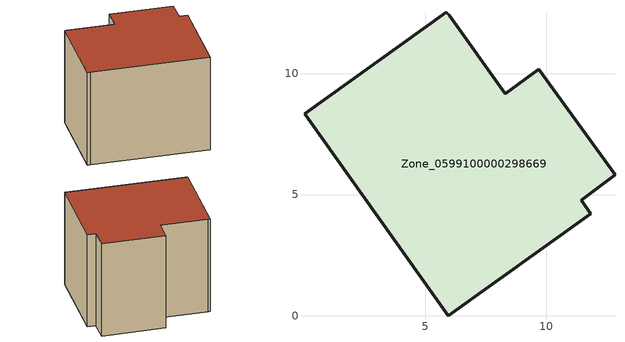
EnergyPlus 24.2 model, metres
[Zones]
Zone_0599100000298669
 floor ground (C_G): 5.87,12.53 5.98,12.42 8.3,9.17 9.69,10.18 12.84,5.81 11.45,4.76 11.84,4.2 5.96,0 0.16,8.14 0.01,8.34 z0
 wall outside (C_F): 11.45,4.76 12.84,5.81 9.69,10.18 8.3,9.17 5.98,12.42 5.87,12.53 0.01,8.34 0.16,8.14 5.96,0 11.84,4.2 11.45,4.76 z0:8.54
 roof outside (C_R): 5.98,12.42 5.87,12.53 0.01,8.34 0.16,8.14 5.96,0 11.84,4.2 11.45,4.76 12.84,5.81 9.69,10.18 8.3,9.17 z8.54
[BUILDING]
Pand.0599100000298669: North Axis=0; Terrain=City; Loads Convergence Tolerance Value=0.04; Temperature Convergence Tolerance Value=0.4; Solar Distribution=FullExterior; Maximum Number of Warmup Days=25; Minimum Number of Warmup Days=1
[Site:Location]
Rotterdam.The.Hague.AP_ZH_NLD Design_Conditions: Latitude=51.96; Longitude=4.45; Time Zone=1; Elevation=-4.5
[SITE:GROUNDTEMPERATURE:BUILDINGSURFACE]
18, 18, 18, 18, 18, 18, 18, 18, 18, 18, 18, 18
[MATERIAL] Thermal Absorptance=0.9; Solar Absorptance=0.7; Visible Absorptance=0.7
Name | Roughness | Thickness | Conductivity | Density | Specific Heat
G.TC.1992-2005 | MediumSmooth | 0.15 | 0.06 | 540 | 1210
F.TC.1992-2005 | Rough | 0.3 | 0.12 | 1920 | 840
R.TC.1992-2005 | MediumRough | 0.2 | 0.08 | 1500 | 1000
[CONSTRUCTION]
C_G: G.TC.1992-2005
C_F: F.TC.1992-2005
C_R: R.TC.1992-2005
[ZONE]
Zone_0599100000298669: Type=1; Multiplier=1; Ceiling Height=Autocalculate; Volume=Autocalculate; Floor Area=autocalculate; Part of Total Floor Area=Yes
[ZONEINFILTRATION:DESIGNFLOWRATE]
Infil_Zone_0599100000298669: Zone or ZoneList or Space or SpaceList=Zone_0599100000298669; Schedule=AlwaysOn; Design Flow Rate Calculation Method=Flow/Area; Flow Rate per Floor Area=0.0015; Constant Term Coefficient=1; Temperature Term Coefficient=0; Velocity Term Coefficient=0; Velocity Squared Term Coefficient=0
[HVACTEMPLATE:ZONE:IDEALLOADSAIRSYSTEM]
Zone_0599100000298669: Maximum Heating Supply Air Temperature=50; Minimum Cooling Supply Air Temperature=13; Maximum Heating Supply Air Humidity Ratio=0.0156; Minimum Cooling Supply Air Humidity Ratio=0.0077; Heating Limit=NoLimit; Cooling Limit=NoLimit; Dehumidification Control Type=ConstantSensibleHeatRatio; Cooling Sensible Heat Ratio=0.7; Dehumidification Setpoint=60; Humidification Control Type=None; Humidification Setpoint=30; Outdoor Air Method=None; Outdoor Air Flow Rate per Person=0.00944; Outdoor Air Flow Rate per Zone Floor Area=0; Outdoor Air Flow Rate per Zone=0; Demand Controlled Ventilation Type=None; Outdoor Air Economizer Type=NoEconomizer; Heat Recovery Type=None; Sensible Heat Recovery Effectiveness=0.7; Latent Heat Recovery Effectiveness=0.65
[ZONECONTROL:THERMOSTAT]
ThermostatControl_Zone_0599100000298669: Zone or ZoneList=Zone_0599100000298669; Control Type Schedule=DualSetpointControlType; Control 1=Thermostat_Zone_0599100000298669; Temperature Difference Between Cutout And Setpoint=0
[THERMOSTATSETPOINT:DUALSETPOINT]
Thermostat_Zone_0599100000298669: Heating Setpoint Temperature Schedule=HeatingSetpoint_Zone_0599100000298669; Cooling Setpoint Temperature Schedule=CoolingSetpoint_Zone_0599100000298669
[SCHEDULE:COMPACT]
HeatingSetpoint_Zone_0599100000298669: Through: 12/31, For: AllDays, Until: 24:00, 21
CoolingSetpoint_Zone_0599100000298669: Through: 12/31, For: AllDays, Until: 24:00, 24
DualSetpointControlType: Through: 12/31, For: AllDays, Until: 24:00, 4
AlwaysOn: Through: 12/31, For: AllDays, Until: 24:00, 1
